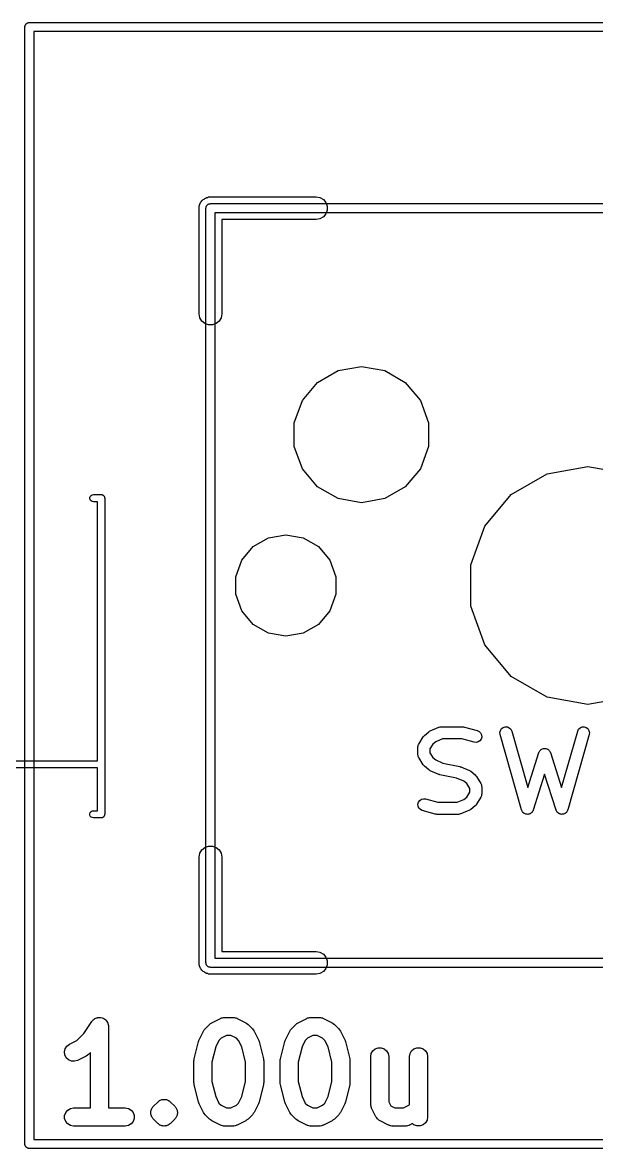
# Model space of a CAD drawing. Header units: millimetres. Extents: x 50 to 169, y 50 to 167.
# Drawn here: x 110.6 to 120.26, y 70.3 to 89.25 of the extents above; entities that cross this region are included whole.
import ezdxf

# ---------------------------------------------------------------- set-up
doc = ezdxf.new("R2010")
doc.units = ezdxf.units.MM
doc.layers.add('BLACK', color=7, linetype='Continuous')

# ---------------------------------------------------------------- blocks, each defined once
blk = doc.blocks.new('hhskb2-Cmts.User')
at = {"layer": 'BLACK'}
for p, q in [((100.582, -100.618), (100.584, -100.612)), ((100.584, -100.612), (100.588, -100.607)), ((100.588, -100.607), (100.592, -100.601)), ((100.592, -100.601), (100.597, -100.597)), ((100.597, -100.597), (100.601, -100.592)), ((100.601, -100.592), (100.607, -100.588)), ((100.607, -100.588), (100.612, -100.584)), ((100.612, -100.584), (100.618, -100.582)), ((100.618, -100.582), (100.624, -100.578)), ((100.624, -100.578), (100.631, -100.577)), ((100.631, -100.577), (100.637, -100.575)), ((100.637, -100.575), (100.643, -100.575)), ((100.643, -100.575), (100.65, -100.574)), ((100.65, -100.574), (113.35, -100.574)), ((100.574, -100.65), (100.575, -100.643)), ((100.574, -113.35), (100.574, -100.65)), ((100.575, -100.637), (100.577, -100.631)), ((100.575, -100.643), (100.575, -100.637)), ((100.577, -100.631), (100.578, -100.624)), ((100.578, -100.624), (100.582, -100.618)), ((100.726, -100.726), (100.726, -113.274)), ((113.274, -100.726), (100.726, -100.726)), ((100.726, -113.274), (113.274, -113.274)), ((100.575, -113.357), (100.574, -113.35)), ((100.575, -113.363), (100.575, -113.357)), ((100.577, -113.369), (100.575, -113.363)), ((100.578, -113.376), (100.577, -113.369)), ((100.582, -113.382), (100.578, -113.376)), ((100.584, -113.388), (100.582, -113.382)), ((100.588, -113.393), (100.584, -113.388)), ((100.592, -113.399), (100.588, -113.393)), ((100.597, -113.403), (100.592, -113.399)), ((100.601, -113.408), (100.597, -113.403)), ((100.607, -113.412), (100.601, -113.408)), ((100.612, -113.416), (100.607, -113.412)), ((100.618, -113.418), (100.612, -113.416)), ((100.624, -113.422), (100.618, -113.418)), ((100.631, -113.423), (100.624, -113.422)), ((100.637, -113.425), (100.631, -113.423)), ((100.643, -113.425), (100.637, -113.425)), ((100.65, -113.426), (100.643, -113.425)), ((113.35, -113.426), (100.65, -113.426))]:
    blk.add_line(p, q, dxfattribs=at)
blk = doc.blocks.new('hhskb2-Dwgs.User')
at = {"layer": 'BLACK'}
for p, q in [((97.527, -97.5888), (97.5292, -97.5825)), ((97.5292, -97.5825), (97.5304, -97.5759)), ((97.5304, -97.5759), (97.5337, -97.5702)), ((97.5337, -97.5702), (97.536, -97.5639)), ((97.536, -97.5639), (97.5403, -97.5588)), ((97.5403, -97.5588), (97.5436, -97.553)), ((97.5436, -97.553), (97.5487, -97.5487)), ((97.5487, -97.5487), (97.553, -97.5436)), ((97.553, -97.5436), (97.5588, -97.5403)), ((97.5588, -97.5403), (97.5639, -97.536)), ((97.5639, -97.536), (97.5702, -97.5337)), ((97.5702, -97.5337), (97.5759, -97.5304)), ((97.5759, -97.5304), (97.5825, -97.5292)), ((97.5825, -97.5292), (97.5888, -97.527)), ((97.5888, -97.527), (97.5954, -97.527)), ((97.5954, -97.527), (97.602, -97.5258)), ((97.602, -97.5258), (116.398, -97.5258)), ((97.5258, -97.602), (97.527, -97.5954)), ((97.5258, -116.398), (97.5258, -97.602)), ((97.527, -97.5954), (97.527, -97.5888)), ((97.6782, -97.6782), (97.6782, -116.322)), ((116.322, -97.6782), (97.6782, -97.6782)), ((98.5177, -114.541), (98.6545, -114.336)), ((98.6545, -114.336), (98.6603, -114.33)), ((98.6603, -114.33), (98.6645, -114.322)), ((98.6645, -114.322), (98.6785, -114.311)), ((98.6785, -114.311), (98.691, -114.298)), ((98.691, -114.298), (98.6986, -114.294)), ((98.6986, -114.294), (98.7051, -114.288)), ((98.7051, -114.288), (98.7222, -114.282)), ((98.7222, -114.282), (98.7385, -114.274)), ((98.7385, -114.274), (98.7469, -114.273)), ((98.7469, -114.273), (98.7548, -114.27)), ((98.7548, -114.27), (98.773, -114.27)), ((98.773, -114.27), (98.7911, -114.268)), ((98.7911, -114.268), (98.7993, -114.27)), ((98.7993, -114.27), (98.8077, -114.27)), ((98.8077, -114.27), (98.8248, -114.277)), ((98.8248, -114.277), (98.8425, -114.281)), ((98.8425, -114.281), (98.8495, -114.286)), ((98.8495, -114.286), (98.8575, -114.288)), ((98.8575, -114.288), (98.8714, -114.3)), ((98.8714, -114.3), (98.8866, -114.31)), ((98.8866, -114.31), (98.8916, -114.317)), ((98.8916, -114.317), (98.898, -114.322)), ((98.898, -114.322), (98.9071, -114.338)), ((98.9071, -114.338), (98.9179, -114.353)), ((98.9179, -114.353), (98.9203, -114.361)), ((98.9203, -114.361), (98.9245, -114.368)), ((98.9245, -114.368), (98.9277, -114.386)), ((98.9277, -114.386), (98.9328, -114.404)), ((98.9328, -114.404), (98.9322, -114.412)), ((98.9322, -114.412), (98.9337, -114.42)), ((98.9337, -114.42), (98.9337, -115.792)), ((100.56, -114.458), (100.633, -114.385)), ((100.633, -114.385), (100.653, -114.371)), ((100.653, -114.371), (100.673, -114.357)), ((100.673, -114.357), (100.818, -114.284)), ((100.818, -114.284), (100.826, -114.282)), ((100.826, -114.282), (100.834, -114.277)), ((100.834, -114.277), (100.851, -114.274)), ((100.851, -114.274), (100.868, -114.269)), ((100.868, -114.269), (100.877, -114.27)), ((100.877, -114.27), (100.886, -114.268)), ((100.886, -114.268), (101.031, -114.268)), ((101.031, -114.268), (101.04, -114.27)), ((101.04, -114.27), (101.048, -114.269)), ((101.048, -114.269), (101.066, -114.274)), ((101.066, -114.274), (101.083, -114.277)), ((101.083, -114.277), (101.091, -114.282)), ((101.091, -114.282), (101.099, -114.284)), ((101.099, -114.284), (101.244, -114.357)), ((101.244, -114.357), (101.264, -114.371)), ((101.264, -114.371), (101.284, -114.385)), ((101.284, -114.385), (101.356, -114.458)), ((102.012, -114.458), (102.084, -114.385)), ((102.084, -114.385), (102.104, -114.371)), ((102.104, -114.371), (102.124, -114.357)), ((102.124, -114.357), (102.269, -114.284)), ((102.269, -114.284), (102.278, -114.282)), ((102.278, -114.282), (102.285, -114.277)), ((102.285, -114.277), (102.303, -114.274)), ((102.303, -114.274), (102.32, -114.269)), ((102.32, -114.269), (102.329, -114.27)), ((102.329, -114.27), (102.337, -114.268)), ((102.337, -114.268), (102.482, -114.268)), ((102.482, -114.268), (102.491, -114.27)), ((102.491, -114.27), (102.5, -114.269)), ((102.5, -114.269), (102.517, -114.274)), ((102.517, -114.274), (102.535, -114.277)), ((102.535, -114.277), (102.542, -114.282)), ((102.542, -114.282), (102.551, -114.284)), ((102.551, -114.284), (102.696, -114.357)), ((102.696, -114.357), (102.715, -114.371)), ((102.715, -114.371), (102.735, -114.385)), ((102.735, -114.385), (102.808, -114.458)), ((98.4007, -114.658), (98.5177, -114.541)), ((100.459, -114.643), (100.532, -114.497)), ((100.532, -114.497), (100.546, -114.478)), ((100.546, -114.478), (100.56, -114.458)), ((100.831, -114.618), (100.793, -114.656)), ((100.922, -114.573), (100.831, -114.618)), ((100.995, -114.573), (100.922, -114.573)), ((101.086, -114.618), (100.995, -114.573)), ((101.123, -114.656), (101.086, -114.618)), ((101.356, -114.458), (101.37, -114.478)), ((101.37, -114.478), (101.385, -114.497)), ((101.385, -114.497), (101.458, -114.643)), ((101.911, -114.643), (101.983, -114.497)), ((101.983, -114.497), (101.998, -114.478)), ((101.998, -114.478), (102.012, -114.458)), ((102.282, -114.618), (102.245, -114.656)), ((102.373, -114.573), (102.282, -114.618)), ((102.446, -114.573), (102.373, -114.573)), ((102.537, -114.618), (102.446, -114.573)), ((102.575, -114.656), (102.537, -114.618)), ((102.808, -114.458), (102.822, -114.478)), ((102.822, -114.478), (102.836, -114.497)), ((102.836, -114.497), (102.909, -114.643)), ((98.1937, -114.847), (98.206, -114.795)), ((98.206, -114.795), (98.2352, -114.751)), ((98.2352, -114.751), (98.2777, -114.72)), ((98.2777, -114.72), (98.4007, -114.658)), ((100.375, -114.964), (100.448, -114.674)), ((100.448, -114.674), (100.455, -114.659)), ((100.455, -114.659), (100.459, -114.643)), ((100.739, -114.764), (100.675, -115.02)), ((100.793, -114.656), (100.739, -114.764)), ((101.177, -114.764), (101.123, -114.656)), ((101.241, -115.02), (101.177, -114.764)), ((101.458, -114.643), (101.462, -114.659)), ((101.462, -114.659), (101.469, -114.674)), ((101.469, -114.674), (101.542, -114.964)), ((101.827, -114.964), (101.899, -114.674)), ((101.899, -114.674), (101.906, -114.659)), ((101.906, -114.659), (101.911, -114.643)), ((102.191, -114.764), (102.127, -115.02)), ((102.245, -114.656), (102.191, -114.764)), ((102.629, -114.764), (102.575, -114.656)), ((102.693, -115.02), (102.629, -114.764)), ((102.909, -114.643), (102.914, -114.659)), ((102.914, -114.659), (102.921, -114.674)), ((102.921, -114.674), (102.993, -114.964)), ((103.382, -114.83), (103.422, -114.796)), ((103.422, -114.796), (103.472, -114.778)), ((103.472, -114.778), (103.525, -114.778)), ((103.525, -114.778), (103.575, -114.796)), ((103.575, -114.796), (103.615, -114.83)), ((104.035, -114.83), (104.075, -114.796)), ((104.075, -114.796), (104.125, -114.778)), ((104.125, -114.778), (104.178, -114.778)), ((104.178, -114.778), (104.228, -114.796)), ((104.228, -114.796), (104.268, -114.83)), ((98.1998, -114.899), (98.1937, -114.847)), ((98.2235, -114.947), (98.1998, -114.899)), ((98.2619, -114.983), (98.2235, -114.947)), ((98.3104, -115.004), (98.2619, -114.983)), ((98.3633, -115.007), (98.3104, -115.004)), ((98.414, -114.992), (98.3633, -115.007)), ((98.5592, -114.92), (98.414, -114.992)), ((98.5788, -114.905), (98.5592, -114.92)), ((98.5988, -114.891), (98.5788, -114.905)), ((98.6289, -114.861), (98.5988, -114.891)), ((98.6289, -115.792), (98.6289, -114.861)), ((100.371, -115.001), (100.374, -114.983)), ((100.371, -115.364), (100.371, -115.001)), ((100.374, -114.983), (100.375, -114.964)), ((101.542, -114.964), (101.543, -114.983)), ((101.543, -114.983), (101.546, -115.001)), ((101.546, -115.001), (101.546, -115.364)), ((101.822, -115.001), (101.825, -114.983)), ((101.822, -115.364), (101.822, -115.001)), ((101.825, -114.983), (101.827, -114.964)), ((102.993, -114.964), (102.994, -114.983)), ((102.994, -114.983), (102.998, -115.001)), ((102.998, -115.001), (102.998, -115.364)), ((103.346, -114.928), (103.355, -114.876)), ((103.346, -115.727), (103.346, -114.928)), ((103.355, -114.876), (103.382, -114.83)), ((103.615, -114.83), (103.642, -114.876)), ((103.642, -114.876), (103.651, -114.928)), ((103.651, -114.928), (103.651, -115.691)), ((103.999, -114.928), (104.008, -114.876)), ((103.999, -115.736), (103.999, -114.928)), ((104.008, -114.876), (104.035, -114.83)), ((104.268, -114.83), (104.295, -114.876)), ((104.295, -114.876), (104.304, -114.928)), ((104.304, -114.928), (104.304, -115.944)), ((100.675, -115.02), (100.675, -115.345)), ((101.241, -115.345), (101.241, -115.02)), ((102.127, -115.02), (102.127, -115.345)), ((102.693, -115.345), (102.693, -115.02)), ((100.374, -115.382), (100.371, -115.364)), ((100.375, -115.401), (100.374, -115.382)), ((100.675, -115.345), (100.739, -115.601)), ((101.177, -115.601), (101.241, -115.345)), ((101.543, -115.382), (101.542, -115.401)), ((101.546, -115.364), (101.543, -115.382)), ((101.825, -115.382), (101.822, -115.364)), ((101.827, -115.401), (101.825, -115.382)), ((102.127, -115.345), (102.191, -115.601)), ((102.629, -115.601), (102.693, -115.345)), ((102.994, -115.382), (102.993, -115.401)), ((102.998, -115.364), (102.994, -115.382)), ((100.448, -115.691), (100.375, -115.401)), ((101.542, -115.401), (101.469, -115.691)), ((101.899, -115.691), (101.827, -115.401)), ((102.993, -115.401), (102.921, -115.691)), ((99.6819, -115.775), (99.6895, -115.764)), ((99.6895, -115.764), (99.7621, -115.692)), ((99.7621, -115.692), (99.773, -115.684)), ((99.773, -115.684), (99.7824, -115.674)), ((99.7824, -115.674), (99.7885, -115.672)), ((99.7885, -115.672), (99.7937, -115.667)), ((99.7937, -115.667), (99.8, -115.665)), ((99.8, -115.665), (99.8054, -115.661)), ((99.8054, -115.661), (99.8183, -115.658)), ((99.8183, -115.658), (99.8304, -115.652)), ((99.8304, -115.652), (99.8371, -115.651)), ((99.8371, -115.651), (99.8434, -115.649)), ((99.8434, -115.649), (99.8501, -115.649)), ((99.8501, -115.649), (99.8566, -115.647)), ((99.8566, -115.647), (99.8699, -115.649)), ((99.8699, -115.649), (99.8831, -115.647)), ((99.8831, -115.647), (99.8896, -115.649)), ((99.8896, -115.649), (99.8963, -115.649)), ((99.8963, -115.649), (99.9026, -115.651)), ((99.9026, -115.651), (99.9093, -115.652)), ((99.9093, -115.652), (99.9214, -115.658)), ((99.9214, -115.658), (99.9343, -115.661)), ((99.9343, -115.661), (99.9398, -115.665)), ((99.9398, -115.665), (99.9461, -115.667)), ((99.9461, -115.667), (99.9512, -115.672)), ((99.9512, -115.672), (99.9573, -115.674)), ((99.9573, -115.674), (99.9667, -115.684)), ((99.9667, -115.684), (99.9776, -115.692)), ((99.9776, -115.692), (100.05, -115.764)), ((100.05, -115.764), (100.058, -115.775)), ((100.455, -115.706), (100.448, -115.691)), ((100.459, -115.722), (100.455, -115.706)), ((100.532, -115.867), (100.459, -115.722)), ((100.739, -115.601), (100.793, -115.709)), ((100.793, -115.709), (100.831, -115.747)), ((100.831, -115.747), (100.922, -115.792)), ((100.995, -115.792), (101.086, -115.747)), ((101.086, -115.747), (101.123, -115.709)), ((101.123, -115.709), (101.177, -115.601)), ((101.458, -115.722), (101.385, -115.867)), ((101.462, -115.706), (101.458, -115.722)), ((101.469, -115.691), (101.462, -115.706)), ((101.906, -115.706), (101.899, -115.691)), ((101.911, -115.722), (101.906, -115.706)), ((101.983, -115.867), (101.911, -115.722)), ((102.191, -115.601), (102.245, -115.709)), ((102.245, -115.709), (102.282, -115.747)), ((102.282, -115.747), (102.373, -115.792)), ((102.446, -115.792), (102.537, -115.747)), ((102.537, -115.747), (102.575, -115.709)), ((102.575, -115.709), (102.629, -115.601)), ((102.909, -115.722), (102.836, -115.867)), ((102.914, -115.706), (102.909, -115.722)), ((102.921, -115.691), (102.914, -115.706)), ((103.348, -115.735), (103.346, -115.727)), ((103.347, -115.744), (103.348, -115.735)), ((103.352, -115.761), (103.347, -115.744)), ((103.355, -115.779), (103.352, -115.761)), ((103.651, -115.691), (103.685, -115.758)), ((103.685, -115.758), (103.752, -115.792)), ((103.898, -115.792), (103.989, -115.747)), ((103.989, -115.747), (103.999, -115.736)), ((98.1958, -115.918), (98.2139, -115.868)), ((98.1958, -115.971), (98.1958, -115.918)), ((98.2139, -115.868), (98.2479, -115.828)), ((98.2479, -115.828), (98.2937, -115.801)), ((98.2937, -115.801), (98.3459, -115.792)), ((98.3459, -115.792), (98.6289, -115.792)), ((98.9337, -115.792), (99.2167, -115.792)), ((99.2167, -115.792), (99.2688, -115.801)), ((99.2688, -115.801), (99.3147, -115.828)), ((99.3147, -115.828), (99.3487, -115.868)), ((99.3487, -115.868), (99.3668, -115.918)), ((99.3668, -115.918), (99.3668, -115.971)), ((99.6455, -115.859), (99.6489, -115.846)), ((99.6466, -115.872), (99.6455, -115.859)), ((99.6455, -115.885), (99.6466, -115.872)), ((99.6489, -115.898), (99.6455, -115.885)), ((99.6489, -115.846), (99.6501, -115.832)), ((99.6501, -115.911), (99.6489, -115.898)), ((99.6501, -115.832), (99.6557, -115.82)), ((99.6557, -115.923), (99.6501, -115.911)), ((99.6557, -115.82), (99.6592, -115.807)), ((99.6592, -115.936), (99.6557, -115.923)), ((99.6592, -115.807), (99.6668, -115.797)), ((99.6668, -115.947), (99.6592, -115.936)), ((99.6668, -115.797), (99.6724, -115.784)), ((99.6724, -115.959), (99.6668, -115.947)), ((99.6724, -115.784), (99.6819, -115.775)), ((99.6819, -115.969), (99.6724, -115.959)), ((100.058, -115.775), (100.067, -115.784)), ((100.067, -115.959), (100.058, -115.969)), ((100.067, -115.784), (100.073, -115.797)), ((100.073, -115.947), (100.067, -115.959)), ((100.073, -115.797), (100.081, -115.807)), ((100.081, -115.936), (100.073, -115.947)), ((100.081, -115.807), (100.084, -115.82)), ((100.084, -115.923), (100.081, -115.936)), ((100.084, -115.82), (100.09, -115.832)), ((100.09, -115.911), (100.084, -115.923)), ((100.09, -115.832), (100.091, -115.846)), ((100.091, -115.898), (100.09, -115.911)), ((100.091, -115.846), (100.094, -115.859)), ((100.094, -115.885), (100.091, -115.898)), ((100.094, -115.859), (100.093, -115.872)), ((100.093, -115.872), (100.094, -115.885)), ((100.546, -115.887), (100.532, -115.867)), ((100.56, -115.907), (100.546, -115.887)), ((100.633, -115.98), (100.56, -115.907)), ((100.922, -115.792), (100.995, -115.792)), ((101.356, -115.907), (101.284, -115.98)), ((101.37, -115.887), (101.356, -115.907)), ((101.385, -115.867), (101.37, -115.887)), ((101.998, -115.887), (101.983, -115.867)), ((102.012, -115.907), (101.998, -115.887)), ((102.084, -115.98), (102.012, -115.907)), ((102.373, -115.792), (102.446, -115.792)), ((102.808, -115.907), (102.735, -115.98)), ((102.822, -115.887), (102.808, -115.907)), ((102.836, -115.867), (102.822, -115.887)), ((103.36, -115.786), (103.355, -115.779)), ((103.362, -115.795), (103.36, -115.786)), ((103.435, -115.94), (103.362, -115.795)), ((103.448, -115.958), (103.435, -115.94)), ((103.46, -115.977), (103.448, -115.958)), ((103.752, -115.792), (103.898, -115.792)), ((104.304, -115.944), (104.295, -115.997)), ((98.2139, -116.021), (98.1958, -115.971)), ((98.2479, -116.061), (98.2139, -116.021)), ((98.2937, -116.088), (98.2479, -116.061)), ((98.3459, -116.097), (98.2937, -116.088)), ((99.2167, -116.097), (98.3459, -116.097)), ((99.2688, -116.088), (99.2167, -116.097)), ((99.3147, -116.061), (99.2688, -116.088)), ((99.3487, -116.021), (99.3147, -116.061)), ((99.3668, -115.971), (99.3487, -116.021)), ((99.6895, -115.98), (99.6819, -115.969)), ((99.7621, -116.052), (99.6895, -115.98)), ((99.773, -116.06), (99.7621, -116.052)), ((99.7824, -116.069), (99.773, -116.06)), ((99.7885, -116.072), (99.7824, -116.069)), ((99.7937, -116.076), (99.7885, -116.072)), ((99.8, -116.079), (99.7937, -116.076)), ((99.8054, -116.083), (99.8, -116.079)), ((99.8183, -116.086), (99.8054, -116.083)), ((99.8304, -116.092), (99.8183, -116.086)), ((99.8371, -116.092), (99.8304, -116.092)), ((99.8434, -116.095), (99.8371, -116.092)), ((99.8501, -116.095), (99.8434, -116.095)), ((99.8566, -116.096), (99.8501, -116.095)), ((99.8699, -116.095), (99.8566, -116.096)), ((99.8831, -116.096), (99.8699, -116.095)), ((99.8896, -116.095), (99.8831, -116.096)), ((99.8963, -116.095), (99.8896, -116.095)), ((99.9026, -116.092), (99.8963, -116.095)), ((99.9093, -116.092), (99.9026, -116.092)), ((99.9214, -116.086), (99.9093, -116.092)), ((99.9343, -116.083), (99.9214, -116.086)), ((99.9398, -116.079), (99.9343, -116.083)), ((99.9461, -116.076), (99.9398, -116.079)), ((99.9512, -116.072), (99.9461, -116.076)), ((99.9573, -116.069), (99.9512, -116.072)), ((99.9667, -116.06), (99.9573, -116.069)), ((99.9776, -116.052), (99.9667, -116.06)), ((100.05, -115.98), (99.9776, -116.052)), ((100.058, -115.969), (100.05, -115.98)), ((100.653, -115.994), (100.633, -115.98)), ((100.673, -116.008), (100.653, -115.994)), ((100.818, -116.081), (100.673, -116.008)), ((100.826, -116.083), (100.818, -116.081)), ((100.834, -116.088), (100.826, -116.083)), ((100.851, -116.091), (100.834, -116.088)), ((100.868, -116.096), (100.851, -116.091)), ((100.877, -116.095), (100.868, -116.096)), ((100.886, -116.097), (100.877, -116.095)), ((101.031, -116.097), (100.886, -116.097)), ((101.04, -116.095), (101.031, -116.097)), ((101.048, -116.096), (101.04, -116.095)), ((101.066, -116.091), (101.048, -116.096)), ((101.083, -116.088), (101.066, -116.091)), ((101.091, -116.083), (101.083, -116.088)), ((101.099, -116.081), (101.091, -116.083)), ((101.244, -116.008), (101.099, -116.081)), ((101.264, -115.994), (101.244, -116.008)), ((101.284, -115.98), (101.264, -115.994)), ((102.104, -115.994), (102.084, -115.98)), ((102.124, -116.008), (102.104, -115.994)), ((102.269, -116.081), (102.124, -116.008)), ((102.278, -116.083), (102.269, -116.081)), ((102.285, -116.088), (102.278, -116.083)), ((102.303, -116.091), (102.285, -116.088)), ((102.32, -116.096), (102.303, -116.091)), ((102.329, -116.095), (102.32, -116.096)), ((102.337, -116.097), (102.329, -116.095)), ((102.482, -116.097), (102.337, -116.097)), ((102.491, -116.095), (102.482, -116.097)), ((102.5, -116.096), (102.491, -116.095)), ((102.517, -116.091), (102.5, -116.096)), ((102.535, -116.088), (102.517, -116.091)), ((102.542, -116.083), (102.535, -116.088)), ((102.551, -116.081), (102.542, -116.083)), ((102.696, -116.008), (102.551, -116.081)), ((102.715, -115.994), (102.696, -116.008)), ((102.735, -115.98), (102.715, -115.994)), ((103.464, -115.979), (103.46, -115.977)), ((103.466, -115.983), (103.464, -115.979)), ((103.485, -115.995), (103.466, -115.983)), ((103.503, -116.008), (103.485, -115.995)), ((103.648, -116.081), (103.503, -116.008)), ((103.656, -116.083), (103.648, -116.081)), ((103.664, -116.088), (103.656, -116.083)), ((103.682, -116.091), (103.664, -116.088)), ((103.699, -116.096), (103.682, -116.091)), ((103.707, -116.095), (103.699, -116.096)), ((103.716, -116.097), (103.707, -116.095)), ((103.934, -116.097), (103.716, -116.097)), ((103.943, -116.095), (103.934, -116.097)), ((103.951, -116.096), (103.943, -116.095)), ((103.968, -116.091), (103.951, -116.096)), ((103.986, -116.088), (103.968, -116.091)), ((103.994, -116.083), (103.986, -116.088)), ((104.002, -116.081), (103.994, -116.083)), ((104.051, -116.056), (104.002, -116.081)), ((104.075, -116.076), (104.051, -116.056)), ((104.125, -116.095), (104.075, -116.076)), ((104.178, -116.095), (104.125, -116.095)), ((104.228, -116.076), (104.178, -116.095)), ((104.268, -116.042), (104.228, -116.076)), ((104.295, -115.997), (104.268, -116.042)), ((97.6782, -116.322), (116.322, -116.322)), ((97.527, -116.405), (97.5258, -116.398)), ((97.527, -116.411), (97.527, -116.405)), ((97.5292, -116.417), (97.527, -116.411)), ((97.5304, -116.424), (97.5292, -116.417)), ((97.5337, -116.43), (97.5304, -116.424)), ((97.536, -116.436), (97.5337, -116.43)), ((97.5403, -116.441), (97.536, -116.436)), ((97.5436, -116.447), (97.5403, -116.441)), ((97.5487, -116.451), (97.5436, -116.447)), ((97.553, -116.456), (97.5487, -116.451)), ((97.5588, -116.46), (97.553, -116.456)), ((97.5639, -116.464), (97.5588, -116.46)), ((97.5702, -116.466), (97.5639, -116.464)), ((97.5759, -116.47), (97.5702, -116.466)), ((97.5825, -116.471), (97.5759, -116.47)), ((97.5888, -116.473), (97.5825, -116.471)), ((97.5954, -116.473), (97.5888, -116.473)), ((97.602, -116.474), (97.5954, -116.473)), ((116.398, -116.474), (97.602, -116.474))]:
    blk.add_line(p, q, dxfattribs=at)
blk = doc.blocks.new('hhskb2-F.SilkS')
at = {"layer": 'BLACK'}
for p, q in [((100.462, -100.617), (100.468, -100.601)), ((100.468, -100.601), (100.471, -100.585)), ((100.471, -100.585), (100.479, -100.57)), ((100.479, -100.57), (100.485, -100.555)), ((100.485, -100.555), (100.496, -100.542)), ((100.496, -100.542), (100.504, -100.528)), ((100.504, -100.528), (100.517, -100.517)), ((100.517, -100.517), (100.528, -100.504)), ((100.528, -100.504), (100.542, -100.496)), ((100.542, -100.496), (100.555, -100.485)), ((100.555, -100.485), (100.57, -100.479)), ((100.57, -100.479), (100.585, -100.471)), ((100.585, -100.471), (100.601, -100.468)), ((100.601, -100.468), (100.617, -100.462)), ((100.617, -100.462), (100.634, -100.462)), ((100.634, -100.462), (100.65, -100.459)), ((100.65, -100.459), (102.428, -100.459)), ((102.428, -100.459), (102.493, -100.471)), ((102.493, -100.471), (102.55, -100.504)), ((102.55, -100.504), (102.593, -100.555)), ((102.593, -100.555), (102.616, -100.617)), ((100.459, -100.65), (100.462, -100.634)), ((100.459, -102.428), (100.459, -100.65)), ((100.462, -100.634), (100.462, -100.617)), ((102.55, -100.796), (102.493, -100.829)), ((102.593, -100.745), (102.55, -100.796)), ((102.616, -100.683), (102.593, -100.745)), ((102.616, -100.617), (102.616, -100.683)), ((102.428, -100.84), (100.84, -100.84)), ((100.84, -100.84), (100.84, -102.428)), ((102.493, -100.829), (102.428, -100.84)), ((100.471, -102.493), (100.459, -102.428)), ((100.504, -102.55), (100.471, -102.493)), ((100.829, -102.493), (100.796, -102.55)), ((100.84, -102.428), (100.829, -102.493)), ((100.555, -102.593), (100.504, -102.55)), ((100.617, -102.616), (100.555, -102.593)), ((100.683, -102.616), (100.617, -102.616)), ((100.745, -102.593), (100.683, -102.616)), ((100.796, -102.55), (100.745, -102.593)), ((102.452, -103.581), (102.798, -103.382)), ((102.798, -103.382), (103.19, -103.313)), ((103.19, -103.313), (103.582, -103.382)), ((103.582, -103.382), (103.928, -103.581)), ((102.196, -103.886), (102.452, -103.581)), ((103.928, -103.581), (104.184, -103.886)), ((102.06, -104.261), (102.196, -103.886)), ((104.184, -103.886), (104.32, -104.261)), ((102.06, -104.659), (102.06, -104.261)), ((104.32, -104.261), (104.32, -104.659)), ((102.196, -105.034), (102.06, -104.659)), ((104.32, -104.659), (104.184, -105.034)), ((102.452, -105.339), (102.196, -105.034)), ((104.184, -105.034), (103.928, -105.339)), ((105.713, -105.467), (106.315, -105.119)), ((106.315, -105.119), (107, -104.998)), ((107, -104.998), (107.685, -105.119)), ((102.798, -105.538), (102.452, -105.339)), ((103.928, -105.339), (103.582, -105.538)), ((98.6209, -105.52), (98.628, -105.5)), ((98.6209, -105.54), (98.6209, -105.52)), ((98.628, -105.56), (98.6209, -105.54)), ((98.628, -105.5), (98.6414, -105.484)), ((98.6414, -105.484), (98.6595, -105.474)), ((98.6595, -105.474), (98.68, -105.47)), ((98.68, -105.47), (98.81, -105.47)), ((98.81, -105.47), (98.8152, -105.471)), ((98.8152, -105.471), (98.8204, -105.471)), ((98.8204, -105.471), (98.8253, -105.473)), ((98.8253, -105.473), (98.8305, -105.474)), ((98.8305, -105.474), (98.8351, -105.476)), ((98.8351, -105.476), (98.84, -105.478)), ((98.84, -105.478), (98.844, -105.481)), ((98.844, -105.481), (98.8486, -105.484)), ((98.8486, -105.484), (98.8519, -105.488)), ((98.8519, -105.488), (98.856, -105.491)), ((98.856, -105.491), (98.8586, -105.496)), ((98.8586, -105.496), (98.862, -105.5)), ((98.862, -105.5), (98.8638, -105.505)), ((98.8638, -105.505), (98.8664, -105.509)), ((98.8664, -105.509), (98.8673, -105.515)), ((98.8673, -105.515), (98.8691, -105.52)), ((98.8691, -105.52), (98.8691, -105.525)), ((98.8691, -105.525), (98.87, -105.53)), ((98.87, -105.53), (98.87, -110.85)), ((103.19, -105.607), (102.798, -105.538)), ((103.582, -105.538), (103.19, -105.607)), ((105.267, -105.999), (105.713, -105.467)), ((98.6414, -105.576), (98.628, -105.56)), ((98.6595, -105.586), (98.6414, -105.576)), ((98.68, -105.59), (98.6595, -105.586)), ((98.75, -105.59), (98.68, -105.59)), ((98.75, -109.95), (98.75, -105.59)), ((105.029, -106.652), (105.267, -105.999)), ((101.371, -106.346), (101.628, -106.197)), ((101.628, -106.197), (101.92, -106.146)), ((101.92, -106.146), (102.212, -106.197)), ((102.212, -106.197), (102.469, -106.346)), ((101.18, -106.573), (101.371, -106.346)), ((102.469, -106.346), (102.66, -106.573)), ((101.079, -106.852), (101.18, -106.573)), ((102.66, -106.573), (102.761, -106.852)), ((105.029, -107.348), (105.029, -106.652)), ((101.079, -107.148), (101.079, -106.852)), ((102.761, -106.852), (102.761, -107.148)), ((101.18, -107.427), (101.079, -107.148)), ((102.761, -107.148), (102.66, -107.427)), ((101.371, -107.654), (101.18, -107.427)), ((102.66, -107.427), (102.469, -107.654)), ((105.267, -108.001), (105.029, -107.348)), ((101.628, -107.803), (101.371, -107.654)), ((101.92, -107.854), (101.628, -107.803)), ((102.212, -107.803), (101.92, -107.854)), ((102.469, -107.654), (102.212, -107.803)), ((105.713, -108.533), (105.267, -108.001)), ((106.315, -108.881), (105.713, -108.533)), ((107, -109.002), (106.315, -108.881)), ((107.685, -108.881), (107, -109.002)), ((104.25, -109.522), (104.322, -109.462)), ((104.322, -109.462), (104.336, -109.454)), ((104.336, -109.454), (104.348, -109.446)), ((104.348, -109.446), (104.493, -109.386)), ((104.493, -109.386), (104.496, -109.385)), ((104.496, -109.385), (104.498, -109.384)), ((104.498, -109.384), (104.513, -109.381)), ((104.513, -109.381), (104.528, -109.378)), ((104.528, -109.378), (104.53, -109.378)), ((104.53, -109.378), (104.533, -109.378)), ((104.533, -109.378), (104.895, -109.378)), ((104.895, -109.378), (104.909, -109.38)), ((104.909, -109.38), (104.923, -109.382)), ((104.923, -109.382), (105.14, -109.442)), ((105.14, -109.442), (105.172, -109.457)), ((105.172, -109.457), (105.197, -109.482)), ((105.197, -109.482), (105.212, -109.515)), ((105.212, -109.515), (105.214, -109.55)), ((105.52, -109.472), (105.528, -109.438)), ((105.523, -109.507), (105.52, -109.472)), ((105.886, -110.777), (105.523, -109.507)), ((105.528, -109.438), (105.548, -109.409)), ((105.548, -109.409), (105.577, -109.388)), ((105.577, -109.388), (105.611, -109.378)), ((105.611, -109.378), (105.646, -109.381)), ((105.646, -109.381), (105.678, -109.395)), ((105.678, -109.395), (105.703, -109.42)), ((105.703, -109.42), (105.719, -109.452)), ((105.719, -109.452), (105.99, -110.399)), ((106.559, -110.399), (106.83, -109.452)), ((107.025, -109.507), (106.662, -110.777)), ((106.83, -109.452), (106.845, -109.42)), ((106.845, -109.42), (106.871, -109.395)), ((106.871, -109.395), (106.903, -109.381)), ((106.903, -109.381), (106.938, -109.378)), ((106.938, -109.378), (106.972, -109.388)), ((106.972, -109.388), (107, -109.409)), ((107, -109.409), (107.02, -109.438)), ((107.02, -109.438), (107.029, -109.472)), ((107.029, -109.472), (107.025, -109.507)), ((104.142, -109.712), (104.143, -109.702)), ((104.143, -109.702), (104.145, -109.695)), ((104.145, -109.695), (104.147, -109.687)), ((104.147, -109.687), (104.152, -109.678)), ((104.152, -109.678), (104.155, -109.669)), ((104.155, -109.669), (104.228, -109.548)), ((104.228, -109.548), (104.239, -109.535)), ((104.239, -109.535), (104.25, -109.522)), ((104.393, -109.668), (104.344, -109.75)), ((104.441, -109.628), (104.393, -109.668)), ((104.553, -109.581), (104.441, -109.628)), ((104.882, -109.581), (104.553, -109.581)), ((105.086, -109.638), (104.882, -109.581)), ((105.121, -109.641), (105.086, -109.638)), ((105.155, -109.632), (105.121, -109.641)), ((105.184, -109.612), (105.155, -109.632)), ((105.205, -109.584), (105.184, -109.612)), ((105.214, -109.55), (105.205, -109.584)), ((104.141, -109.721), (104.142, -109.712)), ((104.141, -109.842), (104.141, -109.721)), ((104.142, -109.852), (104.141, -109.842)), ((104.143, -109.862), (104.142, -109.852)), ((104.145, -109.869), (104.143, -109.862)), ((104.147, -109.877), (104.145, -109.869)), ((104.152, -109.886), (104.147, -109.877)), ((104.155, -109.895), (104.152, -109.886)), ((104.228, -110.016), (104.155, -109.895)), ((104.344, -109.75), (104.344, -109.814)), ((104.344, -109.814), (104.393, -109.896)), ((104.393, -109.896), (104.441, -109.936)), ((105.99, -110.399), (106.178, -109.811)), ((106.178, -109.811), (106.179, -109.808)), ((106.179, -109.808), (106.18, -109.804)), ((106.18, -109.804), (106.188, -109.792)), ((106.188, -109.792), (106.194, -109.78)), ((106.194, -109.78), (106.197, -109.777)), ((106.197, -109.777), (106.199, -109.774)), ((106.199, -109.774), (106.21, -109.766)), ((106.21, -109.766), (106.22, -109.756)), ((106.22, -109.756), (106.224, -109.755)), ((106.224, -109.755), (106.227, -109.752)), ((106.227, -109.752), (106.24, -109.748)), ((106.24, -109.748), (106.253, -109.743)), ((106.253, -109.743), (106.257, -109.743)), ((106.257, -109.743), (106.261, -109.742)), ((106.261, -109.742), (106.274, -109.742)), ((106.274, -109.742), (106.288, -109.742)), ((106.288, -109.742), (106.292, -109.743)), ((106.292, -109.743), (106.296, -109.743)), ((106.296, -109.743), (106.309, -109.748)), ((106.309, -109.748), (106.322, -109.752)), ((106.322, -109.752), (106.325, -109.755)), ((106.325, -109.755), (106.329, -109.756)), ((106.329, -109.756), (106.339, -109.766)), ((106.339, -109.766), (106.349, -109.774)), ((106.349, -109.774), (106.352, -109.777)), ((106.352, -109.777), (106.355, -109.78)), ((106.355, -109.78), (106.361, -109.792)), ((106.361, -109.792), (106.368, -109.804)), ((106.368, -109.804), (106.369, -109.808)), ((106.369, -109.808), (106.371, -109.811)), ((106.371, -109.811), (106.559, -110.399)), ((96.05, -109.95), (98.75, -109.95)), ((98.75, -110.07), (96.05, -110.07)), ((98.75, -110.79), (98.75, -110.07)), ((104.239, -110.028), (104.228, -110.016)), ((104.25, -110.041), (104.239, -110.028)), ((104.322, -110.102), (104.25, -110.041)), ((104.441, -109.936), (104.563, -109.987)), ((104.563, -109.987), (104.844, -110.045)), ((104.844, -110.045), (104.853, -110.049)), ((104.853, -110.049), (104.862, -110.051)), ((104.862, -110.051), (105.007, -110.111)), ((104.336, -110.109), (104.322, -110.102)), ((104.348, -110.118), (104.336, -110.109)), ((104.493, -110.178), (104.348, -110.118)), ((104.503, -110.18), (104.493, -110.178)), ((104.512, -110.184), (104.503, -110.18)), ((104.793, -110.242), (104.512, -110.184)), ((104.915, -110.293), (104.793, -110.242)), ((105.007, -110.111), (105.02, -110.12)), ((105.02, -110.12), (105.033, -110.127)), ((105.033, -110.127), (105.106, -110.188)), ((105.106, -110.188), (105.117, -110.201)), ((105.117, -110.201), (105.128, -110.213)), ((105.128, -110.213), (105.2, -110.334)), ((106.274, -110.176), (106.081, -110.78)), ((106.468, -110.78), (106.274, -110.176)), ((104.962, -110.333), (104.915, -110.293)), ((105.012, -110.415), (104.962, -110.333)), ((105.012, -110.479), (105.012, -110.415)), ((105.2, -110.334), (105.204, -110.343)), ((105.204, -110.343), (105.209, -110.352)), ((105.209, -110.352), (105.21, -110.36)), ((105.21, -110.36), (105.213, -110.367)), ((105.213, -110.367), (105.213, -110.377)), ((105.213, -110.377), (105.215, -110.387)), ((105.215, -110.387), (105.215, -110.508)), ((104.141, -110.679), (104.151, -110.645)), ((104.151, -110.645), (104.171, -110.617)), ((104.171, -110.617), (104.2, -110.597)), ((104.2, -110.597), (104.234, -110.588)), ((104.234, -110.588), (104.269, -110.591)), ((104.269, -110.591), (104.474, -110.648)), ((104.474, -110.648), (104.803, -110.648)), ((104.803, -110.648), (104.915, -110.601)), ((104.915, -110.601), (104.962, -110.562)), ((104.962, -110.562), (105.012, -110.479)), ((105.2, -110.56), (105.128, -110.681)), ((105.204, -110.551), (105.2, -110.56)), ((105.209, -110.542), (105.204, -110.551)), ((105.21, -110.534), (105.209, -110.542)), ((105.213, -110.527), (105.21, -110.534)), ((105.215, -110.508), (105.213, -110.517)), ((105.213, -110.517), (105.213, -110.527)), ((98.6209, -110.84), (98.628, -110.82)), ((98.6209, -110.86), (98.6209, -110.84)), ((98.628, -110.82), (98.6414, -110.804)), ((98.6414, -110.804), (98.6595, -110.794)), ((98.6595, -110.794), (98.68, -110.79)), ((98.68, -110.79), (98.75, -110.79)), ((104.144, -110.714), (104.141, -110.679)), ((104.159, -110.747), (104.144, -110.714)), ((104.183, -110.772), (104.159, -110.747)), ((104.215, -110.787), (104.183, -110.772)), ((104.433, -110.847), (104.215, -110.787)), ((104.858, -110.845), (104.842, -110.848)), ((104.86, -110.844), (104.858, -110.845)), ((104.862, -110.843), (104.86, -110.844)), ((105.007, -110.783), (104.862, -110.843)), ((105.02, -110.775), (105.007, -110.783)), ((105.033, -110.767), (105.02, -110.775)), ((105.106, -110.707), (105.033, -110.767)), ((105.117, -110.694), (105.106, -110.707)), ((105.128, -110.681), (105.117, -110.694)), ((105.889, -110.783), (105.886, -110.777)), ((105.89, -110.788), (105.889, -110.783)), ((105.896, -110.798), (105.89, -110.788)), ((105.902, -110.809), (105.896, -110.798)), ((105.906, -110.813), (105.902, -110.809)), ((105.909, -110.818), (105.906, -110.813)), ((105.918, -110.825), (105.909, -110.818)), ((105.927, -110.834), (105.918, -110.825)), ((105.932, -110.836), (105.927, -110.834)), ((105.937, -110.839), (105.932, -110.836)), ((105.948, -110.843), (105.937, -110.839)), ((105.959, -110.848), (105.948, -110.843)), ((106.017, -110.844), (106.006, -110.849)), ((106.028, -110.841), (106.017, -110.844)), ((106.033, -110.838), (106.028, -110.841)), ((106.038, -110.835), (106.033, -110.838)), ((106.047, -110.827), (106.038, -110.835)), ((106.057, -110.82), (106.047, -110.827)), ((106.06, -110.816), (106.057, -110.82)), ((106.064, -110.812), (106.06, -110.816)), ((106.07, -110.801), (106.064, -110.812)), ((106.077, -110.791), (106.07, -110.801)), ((106.078, -110.785), (106.077, -110.791)), ((106.081, -110.78), (106.078, -110.785)), ((106.47, -110.785), (106.468, -110.78)), ((106.472, -110.791), (106.47, -110.785)), ((106.479, -110.801), (106.472, -110.791)), ((106.484, -110.812), (106.479, -110.801)), ((106.488, -110.816), (106.484, -110.812)), ((106.492, -110.82), (106.488, -110.816)), ((106.501, -110.827), (106.492, -110.82)), ((106.51, -110.835), (106.501, -110.827)), ((106.516, -110.838), (106.51, -110.835)), ((106.52, -110.841), (106.516, -110.838)), ((106.532, -110.844), (106.52, -110.841)), ((106.543, -110.849), (106.532, -110.844)), ((106.6, -110.843), (106.589, -110.848)), ((106.612, -110.839), (106.6, -110.843)), ((106.616, -110.836), (106.612, -110.839)), ((106.621, -110.834), (106.616, -110.836)), ((106.63, -110.825), (106.621, -110.834)), ((106.64, -110.818), (106.63, -110.825)), ((106.643, -110.813), (106.64, -110.818)), ((106.647, -110.809), (106.643, -110.813)), ((106.652, -110.798), (106.647, -110.809)), ((106.659, -110.788), (106.652, -110.798)), ((106.66, -110.783), (106.659, -110.788)), ((106.662, -110.777), (106.66, -110.783)), ((98.628, -110.88), (98.6209, -110.86)), ((98.6414, -110.896), (98.628, -110.88)), ((98.6595, -110.906), (98.6414, -110.896)), ((98.68, -110.91), (98.6595, -110.906)), ((98.81, -110.91), (98.68, -110.91)), ((98.8152, -110.909), (98.81, -110.91)), ((98.8204, -110.909), (98.8152, -110.909)), ((98.8253, -110.907), (98.8204, -110.909)), ((98.8305, -110.906), (98.8253, -110.907)), ((98.8351, -110.904), (98.8305, -110.906)), ((98.84, -110.902), (98.8351, -110.904)), ((98.844, -110.899), (98.84, -110.902)), ((98.8486, -110.896), (98.844, -110.899)), ((98.8519, -110.892), (98.8486, -110.896)), ((98.856, -110.889), (98.8519, -110.892)), ((98.8586, -110.884), (98.856, -110.889)), ((98.862, -110.88), (98.8586, -110.884)), ((98.8638, -110.875), (98.862, -110.88)), ((98.8664, -110.871), (98.8638, -110.875)), ((98.8673, -110.865), (98.8664, -110.871)), ((98.8691, -110.86), (98.8673, -110.865)), ((98.87, -110.85), (98.8691, -110.855)), ((98.8691, -110.855), (98.8691, -110.86)), ((104.446, -110.849), (104.433, -110.847)), ((104.46, -110.851), (104.446, -110.849)), ((104.823, -110.851), (104.46, -110.851)), ((104.825, -110.851), (104.823, -110.851)), ((104.828, -110.851), (104.825, -110.851)), ((104.842, -110.848), (104.828, -110.851)), ((105.965, -110.848), (105.959, -110.848)), ((105.97, -110.85), (105.965, -110.848)), ((105.982, -110.85), (105.97, -110.85)), ((105.995, -110.851), (105.982, -110.85)), ((106, -110.849), (105.995, -110.851)), ((106.006, -110.849), (106, -110.849)), ((106.549, -110.849), (106.543, -110.849)), ((106.554, -110.851), (106.549, -110.849)), ((106.566, -110.85), (106.554, -110.851)), ((106.578, -110.85), (106.566, -110.85)), ((106.584, -110.848), (106.578, -110.85)), ((106.589, -110.848), (106.584, -110.848)), ((100.504, -111.45), (100.555, -111.407)), ((100.555, -111.407), (100.617, -111.384)), ((100.617, -111.384), (100.683, -111.384)), ((100.683, -111.384), (100.745, -111.407)), ((100.745, -111.407), (100.796, -111.45)), ((100.459, -111.572), (100.471, -111.507)), ((100.459, -113.35), (100.459, -111.572)), ((100.471, -111.507), (100.504, -111.45)), ((100.796, -111.45), (100.829, -111.507)), ((100.829, -111.507), (100.84, -111.572)), ((100.84, -111.572), (100.84, -113.159)), ((100.84, -113.159), (102.428, -113.159)), ((102.428, -113.159), (102.493, -113.171)), ((102.493, -113.171), (102.55, -113.204)), ((102.55, -113.204), (102.593, -113.255)), ((102.593, -113.255), (102.616, -113.317)), ((100.462, -113.366), (100.459, -113.35)), ((100.462, -113.383), (100.462, -113.366)), ((100.468, -113.399), (100.462, -113.383)), ((100.471, -113.415), (100.468, -113.399)), ((100.479, -113.43), (100.471, -113.415)), ((100.485, -113.445), (100.479, -113.43)), ((100.496, -113.458), (100.485, -113.445)), ((100.504, -113.472), (100.496, -113.458)), ((100.517, -113.483), (100.504, -113.472)), ((100.528, -113.496), (100.517, -113.483)), ((100.542, -113.504), (100.528, -113.496)), ((102.55, -113.496), (102.493, -113.529)), ((102.593, -113.445), (102.55, -113.496)), ((102.616, -113.383), (102.593, -113.445)), ((102.616, -113.317), (102.616, -113.383)), ((100.555, -113.515), (100.542, -113.504)), ((100.57, -113.521), (100.555, -113.515)), ((100.585, -113.529), (100.57, -113.521)), ((100.601, -113.532), (100.585, -113.529)), ((100.617, -113.538), (100.601, -113.532)), ((100.634, -113.538), (100.617, -113.538)), ((100.65, -113.54), (100.634, -113.538)), ((102.428, -113.54), (100.65, -113.54)), ((102.493, -113.529), (102.428, -113.54))]:
    blk.add_line(p, q, dxfattribs=at)

msp = doc.modelspace()

# ---------------------------------------------------------------- block references
for name in ['hhskb2-F.SilkS', 'hhskb2-Dwgs.User', 'hhskb2-Cmts.User']:
    msp.add_blockref(name, (13.113, 186.774))

doc.saveas('drawing.dxf')
